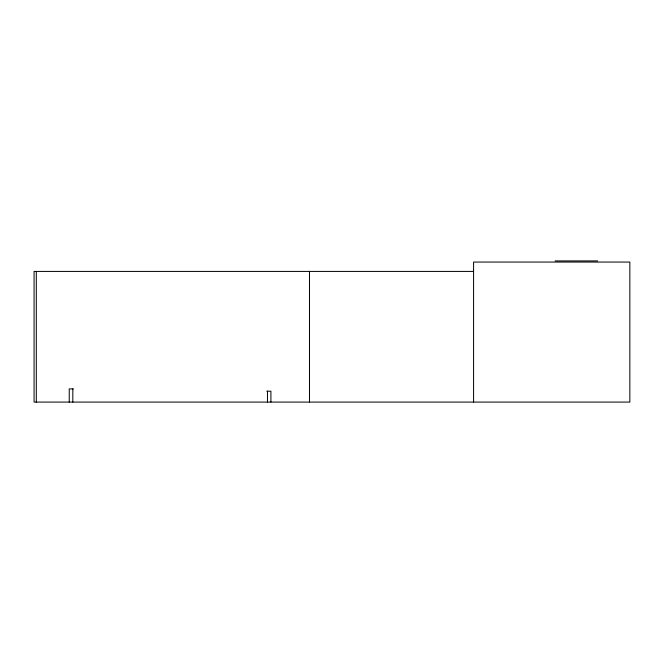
<?xml version="1.0" encoding="UTF-8"?>
<svg xmlns="http://www.w3.org/2000/svg" width="663" height="663" viewBox="0 0 663 663"><rect width="100%" height="100%" fill="white"/><g stroke="black" fill="none" stroke-linecap="round" stroke-linejoin="round"><path stroke-width="0.99" d="M555.088 260.915L597.686 260.915M473.581 271.416L34.078 271.416L34.078 402.085L629.85 402.085L629.85 262.059L473.581 262.059L473.581 402.085M73.361 388.908L69.234 388.908L69.234 402.085M266.775 391.195L270.91 391.195L270.91 402.085M309.488 271.416L309.488 402.085M267.471 391.195L267.471 402.085M72.822 388.908L72.822 402.085M36.308 271.416L36.308 402.085"/></g></svg>
